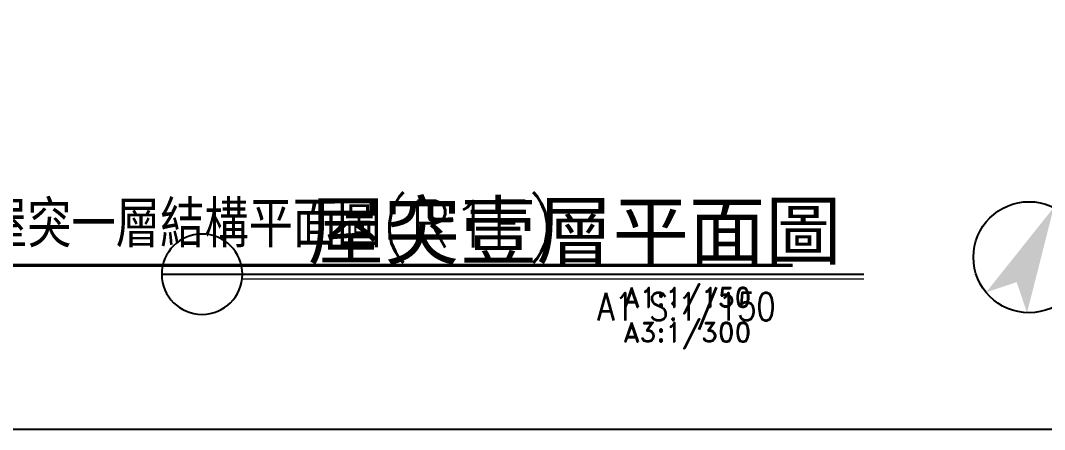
# Model space of a CAD drawing. Header units: millimetres. Extents: x -3377 to 119122, y -22007 to 15479.
# Drawn here: x 77318 to 79296, y 0 to 791 of the extents above; entities that cross this region are included whole.
import ezdxf
from ezdxf.enums import TextEntityAlignment as Align

# ---------------------------------------------------------------- set-up
doc = ezdxf.new("R2010")
doc.units = ezdxf.units.MM
doc.header["$LTSCALE"] = 150
doc.header["$MEASUREMENT"] = 0
doc.layers.get('0').update_dxf_attribs({"plot": 0})
doc.layers.add('5', color=5, linetype='Continuous', lineweight=13)
doc.layers.add('LABEL', color=1, linetype='Continuous', plot=False)
doc.layers.add('S-ARCH', color=252, linetype='Continuous', plot=False)
for name, color, linetype in [('S-TITLE', 2, 'Continuous'), ('TEXT', 2, 'Continuous'), ('指北針', 7, 'Continuous')]:
    doc.layers.add(name, color=color, linetype=linetype)
doc.styles.add('CD1', font='romand', dxfattribs={"height": 3})
doc.styles.add('CS4', font='romans.shx', dxfattribs={"width": 0.7, "height": 45, "bigfont": 'lsp.shx'})
doc.styles.add('CT', font='')
doc.styles.add('ET', font='simplex.shx', dxfattribs={"width": 0.8})
doc.styles.get('CT').set_extended_font_data('DFKai-SB')

# ---------------------------------------------------------------- blocks, each defined once
blk = doc.blocks.new('DwFm')
blk.add_lwpolyline([(-12110.4, 0), (0, 0), (0, -7760.1), (-12110.4, -7760.1)], close=True)
blk = doc.blocks.new('A$C491E6EDE')
at = {"layer": '5', "color": 252, "linetype": 'Continuous'}
blk.add_lwpolyline([(-450.4, -1298), (750.4, -1298)], dxfattribs=at)
at = {"layer": 'LABEL', "color": 252}
blk.add_lwpolyline([(-605.7, -1288.8), (750.4, -1288.8)], dxfattribs=at)
at = {"layer": 'LABEL', "color": 252, "linetype": 'Continuous'}
blk.add_arc((-528, -1288.8), 77.8, 180.0000014999924, 179.9999985000077, dxfattribs=at)
at = {"layer": '指北針', "color": 252}
blk.add_circle((1069.2, -1255.9), 107.4, dxfattribs=at)
for points in [[(1045.3, -1304), (986.1, -1324), (1116.9, -1159.6)], [(1116.9, -1159.6), (1065.3, -1363.3), (1045.3, -1304)]]:
    blk.add_solid(points, dxfattribs=at)
at = {"layer": 'TEXT', "color": 252, "linetype": 'Continuous', "style": 'CT', "width": 1}
blk.add_text('屋突壹層平面圖', height=108, dxfattribs=at).set_placement((-324.1, -1258.5))
at = {"layer": 'TEXT', "color": 252, "style": 'ET', "width": 0.8}
blk.add_text('A1 S:1/150', height=54, dxfattribs=at).set_placement((579.7, -1378.5), align=Align.RIGHT)
blk = doc.blocks.new('2022-0217')
blk.add_blockref('A$C491E6EDE', (66086.5, -6171))

msp = doc.modelspace()

# ---------------------------------------------------------------- linework, layer by layer
at = {"layer": 'S-TITLE', "const_width": 6.25}
msp.add_lwpolyline([(76889.6, 317.68), (78809.27, 317.68)], dxfattribs=at)

# ---------------------------------------------------------------- block references
msp.add_blockref('DwFm', (84772.8, 7760.14))
at = {"layer": 'S-ARCH'}
msp.add_blockref('2022-0217', (12110.4, 7760.14), dxfattribs=at)

# ---------------------------------------------------------------- texts
at = {"layer": 'S-TITLE', "style": 'CS4'}
msp.add_text('屋突一層結構平面圖(R1F)', height=90, dxfattribs=at).set_placement((77245.79, 352.08))
at = {"layer": 'S-TITLE', "style": 'CD1'}
for s, p in [('A1:1/150', (78729.5, 236.87)), ('A3:1/300', (78729.5, 169.37))]:
    msp.add_text(s, height=37.5, dxfattribs=at).set_placement(p, align=Align.RIGHT)

doc.saveas('drawing.dxf')
